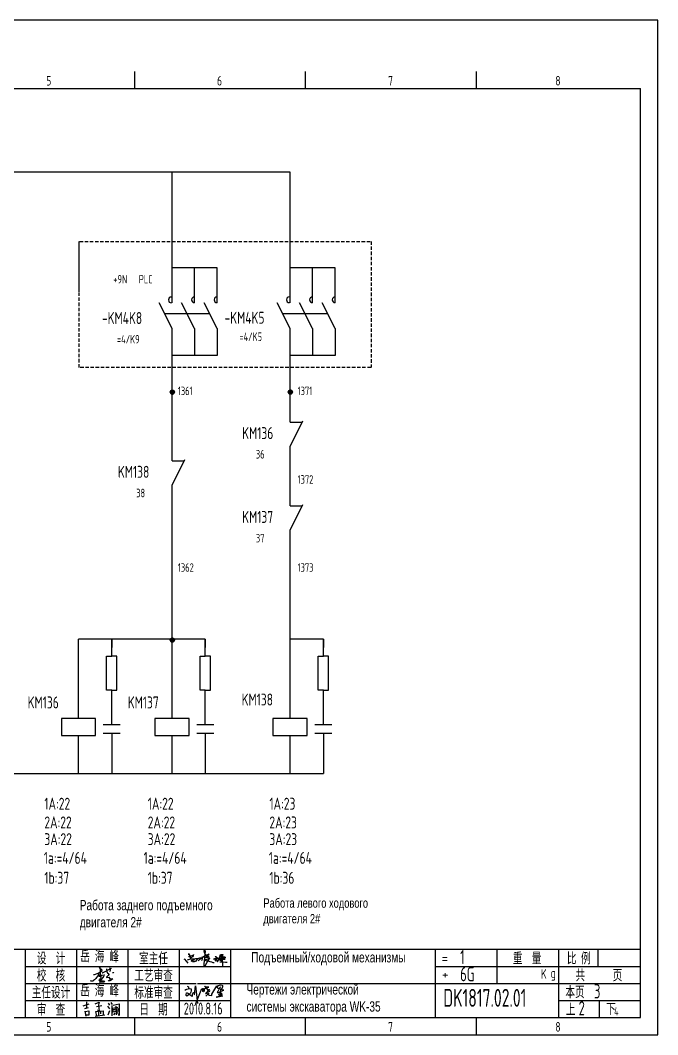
# Model space of a CAD drawing. Extents: x -2695 to 6320, y -2108 to 2608.
# Drawn here: x 1196.5 to 1383, y 125.6 to 422.6 of the extents above; entities that cross this region are included whole.
import ezdxf
from ezdxf.enums import TextEntityAlignment as Align

# ---------------------------------------------------------------- set-up
doc = ezdxf.new("R2010")
doc.units = 0
doc.header["$LTSCALE"] = 2
doc.linetypes.add('DASHED2', pattern=[0.375, 0.25, -0.125])
doc.layers.get('0').update_dxf_attribs({"linetype": 'CONTINUOUS'})
for name, color, linetype in [('01', 7, 'CONTINUOUS'), ('11', 3, 'CONTINUOUS'), ('CONTINUOUS', 7, 'CONTINUOUS'), ('DASHED', 2, 'DASHED2')]:
    doc.layers.add(name, color=color, linetype=linetype)
doc.styles.add('HZLIB', font='TXT', dxfattribs={"bigfont": 'HZLIB.SHX'})
doc.styles.add('ROMAN', font='ROMANC.shx', dxfattribs={"width": 0.7, "height": 0.7})
doc.styles.add('ROMANS', font='romans', dxfattribs={"width": 0.67, "bigfont": 'hzlib'})
doc.styles.get("Standard").update_dxf_attribs({"font": 'isocp.shx', "width": 0.707, "bigfont": 'dfst.shx'})

# ---------------------------------------------------------------- blocks, each defined once
blk = doc.blocks.new('A$C5BE500A0')
for p, q in [((15.3, 41.2), (22.2, 26.1)), ((15.3, 40.1), (15.3, 41.2)), ((15.4, 37.7), (15.3, 40.1)), ((15.4, 32.4), (21, 34.6)), ((15.5, 31.8), (15.4, 32.4)), ((21, 34.6), (24.5, 35.1)), ((24.5, 35.1), (28.2, 35.6)), ((29.4, 34), (26.8, 30.7)), ((28.2, 35.6), (30.2, 36.8)), ((30.2, 38), (29.4, 34)), ((30.2, 36.8), (30.2, 38)), ((59.1, 30.4), (64.7, 33.7)), ((64.4, 48.9), (64.5, 51.6)), ((65.3, 44.3), (64.4, 48.9)), ((64.5, 51.6), (65.9, 52.2)), ((67.1, 48.5), (64.5, 17.9)), ((64.7, 33.7), (72, 37.3)), ((67.5, 39.5), (65.3, 44.3)), ((65.9, 52.2), (66.5, 51.5)), ((66.5, 51.5), (67.1, 48.5)), ((70.3, 36.3), (67.5, 39.5)), ((69.9, 34.1), (69.7, 33.3)), ((69.7, 33.3), (71.9, 33.6)), ((74.6, 36.5), (69.9, 34.1)), ((73.8, 32.8), (70.3, 36.3)), ((71.9, 33.6), (75.3, 34.2)), ((72, 37.3), (77.8, 39)), ((77.7, 30.8), (73.8, 32.8)), ((79.7, 39.2), (74.6, 36.5)), ((76.7, 32.6), (74.8, 31.8)), ((75.3, 34.2), (77, 34.5)), ((77.7, 33.5), (76.7, 32.6)), ((77, 34.5), (78, 34.1)), ((78, 34.1), (77.7, 33.5)), ((77.8, 39), (79.7, 39.2)), ((117.4, 32.7), (112.9, 30.9)), ((113.3, 30.9), (114.4, 35)), ((114.4, 35), (115.4, 38.4)), ((115.4, 38.4), (118.1, 38.8)), ((122.1, 34.8), (117.4, 32.7)), ((118.1, 38.8), (123.3, 38.3)), ((124.7, 36.8), (122.1, 34.8)), ((123.3, 38.3), (124.7, 36.8)), ((0, 24.1), (1.5, 23.9)), ((1.5, 23.9), (12.6, 10.8)), ((11.6, 21), (13.8, 22.8)), ((13.8, 22.8), (17.9, 23.5)), ((19.1, 30.1), (15.5, 31.8)), ((17.9, 23.5), (26, 24.9)), ((22.2, 26.1), (19.1, 30.1)), ((22.6, 18.1), (23.6, 19.3)), ((23.7, 17.3), (22.6, 18.1)), ((23.3, 27.9), (23.1, 27.8)), ((25.3, 29.5), (23.3, 27.9)), ((23.6, 19.3), (25.8, 19.9)), ((26.1, 16.2), (24.9, 15)), ((26.8, 30.7), (25.3, 29.5)), ((25.8, 19.9), (29.2, 20.8)), ((26, 24.9), (36.8, 26.1)), ((28.4, 20), (26.1, 16.2)), ((29.4, 15.2), (28.2, 15.7)), ((29.5, 22.1), (28.4, 20)), ((29.2, 20.8), (33, 21.4)), ((32.4, 15.1), (29.4, 15.2)), ((30.2, 22.7), (29.5, 22.1)), ((31.6, 22.6), (30.2, 22.7)), ((32.8, 22.1), (31.6, 22.6)), ((35, 16.2), (32.4, 15.1)), ((33, 21.4), (32.8, 22.1)), ((37.6, 17.7), (35, 16.2)), ((36.8, 26.1), (40.9, 26)), ((39.7, 20.3), (37.6, 17.7)), ((40.8, 21.6), (39.7, 20.3)), ((40.2, 22.8), (44.3, 25.4)), ((41.7, 24.4), (40.8, 21.6)), ((40.9, 26), (41.7, 24.4)), ((44.3, 25.4), (50.6, 27.7)), ((44.7, 18.7), (49.1, 22.6)), ((49.1, 22.6), (54.4, 27.2)), ((50.6, 27.7), (56.2, 29.3)), ((54.4, 27.2), (59.1, 30.4)), ((56.8, 20.6), (55.9, 19.6)), ((56.2, 29.3), (60.8, 29.6)), ((56.7, 31.7), (57.4, 29.6)), ((57.6, 25), (56.8, 20.6)), ((57.4, 29.6), (57.6, 25)), ((60.8, 29.6), (62.2, 29.2)), ((66.6, 21), (62.5, 20.6)), ((62.5, 20.6), (75.7, 18.4)), ((64.5, 17.9), (63.3, 8.5)), ((63.3, 8.5), (63.5, 0.1)), ((63.5, 0.1), (64.3, 0)), ((64.3, 0), (67.5, 2.5)), ((69.8, 21.4), (66.6, 21)), ((67.5, 2.5), (73.8, 13.7)), ((68.3, 28.6), (72.6, 29.4)), ((69.3, 29), (68.3, 28.6)), ((72, 30.5), (69.3, 29)), ((76.7, 24.1), (69.8, 21.4)), ((74.8, 31.8), (72, 30.5)), ((72.6, 29.4), (78.2, 30.4)), ((73.8, 13.7), (77.7, 20)), ((75.7, 18.4), (81.9, 16.6)), ((79.9, 25.4), (76.7, 24.1)), ((80.1, 30.5), (77.7, 30.8)), ((77.7, 20), (81.2, 25.6)), ((78.2, 30.4), (80.1, 30.5)), ((82.1, 26.9), (79.9, 25.4)), ((81.2, 25.6), (82.1, 26.9)), ((81.9, 16.6), (87.3, 14.8)), ((87.3, 14.8), (91.3, 12.9)), ((91.3, 12.9), (94.8, 12.6)), ((94.5, 25.2), (94.9, 23.9)), ((94.8, 12.6), (95.8, 12.8)), ((94.9, 23.9), (95.3, 23)), ((95.3, 23), (95.8, 22.8)), ((95.8, 22.8), (97, 23.3)), ((97, 23.3), (97.8, 25.3)), ((98.5, 23.8), (97.4, 25.9)), ((97.8, 25.3), (100.8, 27)), ((101.1, 23.3), (98.5, 23.8)), ((99, 31.4), (100.1, 32)), ((100.7, 21.1), (99.2, 17.4)), ((99.2, 17.4), (101.9, 20.9)), ((100.1, 32), (101.1, 31.6)), ((102.1, 27.7), (100.7, 21.1)), ((100.8, 27), (103.5, 26.5)), ((101.1, 31.6), (102.1, 30.6)), ((103.3, 23.7), (101.1, 23.3)), ((101.9, 20.9), (103.1, 21.8)), ((102.1, 30.6), (102.1, 27.7)), ((103.1, 21.8), (103.7, 20.1)), ((104.7, 23.9), (103.3, 23.7)), ((103.5, 26.5), (104.5, 25.2)), ((103.7, 20.1), (103.9, 18.5)), ((103.9, 18.5), (105, 16.1)), ((104.2, 28.7), (108.3, 26.3)), ((104.5, 25.2), (104.7, 23.9)), ((105, 16.1), (106.4, 15.7)), ((106.4, 15.7), (107.7, 17.3)), ((107.7, 17.3), (110.9, 22.6)), ((108.3, 26.3), (115.7, 20.2)), ((110.9, 22.6), (113.3, 30.9)), ((111.7, 21.6), (125.7, 23.5)), ((115.4, 22.1), (111.7, 21.6)), ((112.9, 30.9), (112.3, 30.9)), ((112.9, 26.9), (127.4, 26.5)), ((124.7, 26.6), (112.9, 26.9)), ((113.4, 15.2), (124.8, 14.7)), ((122.5, 23.3), (115.4, 22.1)), ((115.7, 20.2), (118.5, 18.9)), ((116.7, 30.8), (120.9, 31.8)), ((118.5, 18.9), (120.8, 19.6)), ((120.8, 19.6), (121.1, 20.7)), ((120.9, 31.8), (124.1, 32)), ((121.7, 31.5), (122.2, 1.9)), ((123, 28.1), (121.7, 31.5)), ((126.4, 24.6), (122.5, 23.3)), ((128.2, 25.5), (123, 28.1)), ((124.1, 32), (129.1, 31.3)), ((128.1, 26.7), (124.7, 26.6)), ((124.8, 14.7), (132, 14.1)), ((125.7, 23.5), (130.1, 23.8)), ((127.4, 26.5), (126.4, 24.6)), ((130.2, 28.3), (128.1, 26.7)), ((130.5, 24.3), (128.2, 25.5)), ((129.1, 31.3), (130.7, 30.3)), ((130.1, 23.8), (130.5, 24.3)), ((130.7, 30.3), (130.2, 28.3)), ((132, 14.1), (137.3, 13.6))]:
    blk.add_line(p, q)
blk = doc.blocks.new('POINT1')
h = blk.add_hatch()
h.set_pattern_fill('ANGLE', color=256, scale=0.01, style=0)
h.set_pattern_definition([(0, (0, 0), (0, 0.06985), [0.0508, -0.01905]), (90, (0, 0), (-0.06985, 4e-18), [0.0508, -0.01905])])
h.paths.add_polyline_path([(-0.6, 0, 1), (0.6, 0, 1)])
blk.add_circle((0, 0), 0.6)
blk = doc.blocks.new('lf')
for points in [[(409.4, 317.6), (411.9, 317.6), (420.7, 320.5), (429.4, 326.1), (429, 328.4), (426.7, 330.1), (424.2, 331.3), (423.4, 332.6), (424.4, 333.4), (425, 330.7), (425, 327.4), (425, 324.7), (424.8, 321.8), (424.8, 320.3), (424.8, 318.7), (425, 314.7), (425, 313), (424.8, 313)], [(432.1, 320.3), (430.6, 321.6), (450.9, 331.7), (450.9, 332.2)], [(439.5, 330.9), (440, 324.5), (442, 320.7)], [(446.2, 333.8), (448.1, 330.5), (448.1, 326.7), (446.6, 323.8)], [(421.5, 320.1), (421.3, 317.6), (420, 315.1), (418.6, 312.6), (416.7, 310.5), (414.9, 308.5), (411.9, 305.6), (410.1, 304.1), (408, 302.6), (406.1, 302), (403.6, 302.6), (403.6, 303.5), (403.9, 303.5)], [(421.3, 316.2), (424.8, 315.9), (427.1, 316), (429.8, 316), (434.8, 316.8), (436, 316.8)], [(421.9, 314.1), (423.8, 314.1), (425.4, 313.7), (426, 313), (426.9, 312), (427.1, 312), (426.5, 310.5), (426.1, 309.5), (424.2, 306.6), (423.1, 305.4), (422.1, 304.5), (423.2, 303.3), (427.3, 303.1), (429.8, 303.1), (432.3, 302.9), (435.4, 302.7), (433.1, 299.9), (424.6, 299.5), (424, 300.4), (425.6, 303.3), (434.3, 313.5)], [(441.8, 320.7), (443.7, 320.1), (444.9, 317.6), (443.1, 315.5), (439.7, 311.8), (439.8, 310.6), (445.4, 311.2), (447, 310.3), (445.6, 307.4), (453.6, 308), (450.3, 304.7), (447, 303.3), (443.7, 303.1), (442.9, 303.7)], [(453.4, 322.4), (454.9, 322.2), (455.7, 321.8), (456.1, 321.6), (456.3, 321.4)]]:
    blk.add_lwpolyline(points)

msp = doc.modelspace()

# ---------------------------------------------------------------- linework, layer by layer
at = {"color": 1}
msp.add_line((1275.4, 378.18), (1225.89, 378.18), dxfattribs=at)
at = {"ltscale": 2}
for p, q in [((1213.7, 343.1), (1213.7, 357.88)), ((1247.41, 350.13), (1240.92, 350.13)), ((1247.41, 339.91), (1247.41, 350.13)), ((1254.02, 350.13), (1247.41, 350.13)), ((1254.02, 339.91), (1254.02, 350.13)), ((1281.95, 350.13), (1275.46, 350.13)), ((1281.95, 339.91), (1281.95, 350.13)), ((1288.56, 350.13), (1281.95, 350.13)), ((1288.56, 339.91), (1288.56, 350.13)), ((1238.53, 336.81), (1245.07, 336.81)), ((1245.07, 336.81), (1251.68, 336.81)), ((1273.07, 336.81), (1279.61, 336.81)), ((1279.61, 336.81), (1286.23, 336.81)), ((1247.4, 332.41), (1247.4, 324.47)), ((1254.02, 332.41), (1254.02, 324.47)), ((1281.94, 332.41), (1281.94, 324.47)), ((1288.56, 332.41), (1288.56, 324.47)), ((1247.4, 324.47), (1240.86, 324.47)), ((1254.02, 324.47), (1247.4, 324.47)), ((1281.94, 324.47), (1275.4, 324.47)), ((1288.56, 324.47), (1281.94, 324.47))]:
    msp.add_line(p, q, dxfattribs=at)
at = {"color": 1, "linetype": 'DASHED2', "ltscale": 2}
for p, q in [((1213.83, 357.88), (1299.27, 357.88)), ((1299.14, 357.88), (1299.14, 320.97)), ((1213.7, 320.97), (1213.7, 343.1)), ((1299.01, 320.97), (1213.57, 320.97))]:
    msp.add_line(p, q, dxfattribs=at)
for p, q in [((1257.96, 140.62), (1317.96, 140.62)), ((1214.84, 134.06), (1216.66, 134.71)), ((1215.85, 135.24), (1215.85, 133.43)), ((1218.4, 134.66), (1219.57, 135.18)), ((1218.4, 134.66), (1218.4, 134.66)), ((1218.79, 133.89), (1220.34, 134.15)), ((1219.57, 135.18), (1219.31, 134.41)), ((1219.31, 134.41), (1219.31, 134.15)), ((1219.31, 134.15), (1219.57, 132.59)), ((1221.98, 133.95), (1222.53, 133.22)), ((1222.16, 134.89), (1222.53, 134.25)), ((1222.98, 135.1), (1223.35, 134.47)), ((1223.23, 134.16), (1223.23, 131.16)), ((1223.59, 133.38), (1225.02, 133.68)), ((1223.68, 134.32), (1225.38, 134.68)), ((1224.38, 134.01), (1224.47, 131.41)), ((1225.38, 134.68), (1225.41, 134.68)), ((1225.41, 134.68), (1225.41, 131.22)), ((1215.36, 133.29), (1216.4, 133.55)), ((1215.36, 132.51), (1215.62, 131.09)), ((1215.49, 132.38), (1216.53, 132.64)), ((1216.53, 131.35), (1215.49, 131.35)), ((1215.62, 133.55), (1215.62, 133.55)), ((1216.53, 132.64), (1216.53, 131.35)), ((1218.41, 131.04), (1221.17, 131.4)), ((1218.47, 132.38), (1218.73, 131.09)), ((1218.6, 132.38), (1220.67, 132.64)), ((1219.57, 132.59), (1219.05, 132.85)), ((1219.38, 132.38), (1219.38, 131.35)), ((1219.9, 132.51), (1219.9, 131.73)), ((1220.67, 132.64), (1220.67, 131.22)), ((1222.16, 131.41), (1222.68, 132.74)), ((1223.53, 133.01), (1223.56, 132.31)), ((1225.23, 133.22), (1223.56, 132.89)), ((1223.56, 132.31), (1225.35, 132.62)), ((1224.12, 131.97), (1223.78, 131.46)), ((1223.99, 132.71), (1224.17, 132.56)), ((1224.8, 132.89), (1224.62, 132.56)), ((1224.8, 132.14), (1225.14, 131.8)), ((1225.41, 131.22), (1225.14, 131.53)), ((1225.35, 132.62), (1225.23, 133.22))]:
    msp.add_line(p, q)
at = {"color": 6, "ltscale": 2}
for centre in [(1240.66, 340.74), (1247.41, 340.8), (1254.02, 340.8), (1275.19, 340.8), (1281.95, 340.8), (1288.56, 340.8)]:
    msp.add_arc(centre, 0.846, 90, 270, dxfattribs=at)
at = {"layer": '01', "color": 1, "ltscale": 10}
for p, q in [((1250.6, 241.45), (1213.5, 241.45)), ((1285.14, 241.45), (1275.4, 241.45)), ((1285.14, 241.45), (1275.4, 241.45)), ((1223.23, 226.45), (1221.73, 226.45)), ((1223.23, 226.45), (1224.73, 226.45)), ((1250.6, 226.45), (1249.1, 226.45)), ((1250.6, 226.45), (1252.1, 226.45)), ((1285.14, 226.45), (1283.64, 226.45)), ((1285.14, 226.45), (1286.64, 226.45))]:
    msp.add_line(p, q, dxfattribs=at)
at = {"layer": '01', "color": 1, "linetype": 'Continuous'}
msp.add_line((1192.18, 202.07), (1285.14, 202.07), dxfattribs=at)
at = {"layer": 'CONTINUOUS', "color": 3}
for p, q in [((1382.96, 422.62), (962.96, 422.62)), ((1382.96, 125.62), (1382.96, 422.62)), ((962.96, 125.62), (1382.96, 125.62))]:
    msp.add_line(p, q, dxfattribs=at)
at = {"layer": 'CONTINUOUS', "linetype": 'Continuous'}
for p, q in [((1229.96, 402.62), (1229.96, 407.62)), ((1279.96, 402.62), (1279.96, 407.62)), ((1329.96, 402.62), (1329.96, 407.62)), ((982.96, 150.62), (1377.96, 150.62)), ((1197.96, 130.62), (1197.96, 150.62)), ((1212.96, 150.62), (1212.96, 130.62)), ((1227.96, 150.62), (1227.96, 130.62)), ((1242.96, 150.62), (1242.96, 130.62)), ((1257.96, 150.62), (1257.96, 130.62)), ((1317.96, 130.62), (1317.96, 150.62)), ((1335.85, 150.62), (1335.85, 140.62)), ((1353.96, 150.62), (1353.96, 130.62)), ((1197.96, 145.62), (1247.96, 145.62)), ((1247.96, 145.62), (1257.96, 145.62)), ((1247.96, 145.62), (1257.96, 145.62)), ((1317.96, 145.62), (1377.96, 145.62)), ((1197.96, 140.62), (1247.96, 140.62)), ((1248.28, 140.62), (1257.96, 140.62)), ((1317.96, 140.62), (1377.96, 140.62)), ((1197.96, 135.62), (1247.96, 135.62)), ((1247.96, 135.62), (1257.96, 135.62)), ((1353.96, 135.62), (1377.96, 135.62)), ((1229.96, 125.62), (1229.96, 130.62)), ((1279.96, 125.62), (1279.96, 130.62)), ((1329.96, 125.62), (1329.96, 130.62))]:
    msp.add_line(p, q, dxfattribs=at)
at = {"layer": 'CONTINUOUS'}
for p, q in [((982.96, 402.62), (1377.96, 402.62)), ((1377.96, 130.62), (1377.96, 402.62)), ((1365.46, 150.62), (1365.46, 145.62)), ((1245.28, 139.82), (1245.64, 139.61)), ((1245.28, 139.82), (1245.64, 139.61)), ((1245.28, 139.82), (1245.64, 139.61)), ((1245.28, 139.82), (1245.64, 139.61)), ((1245.64, 139.61), (1245.69, 139.46)), ((1245.64, 139.61), (1245.69, 139.46)), ((1245.64, 139.61), (1245.69, 139.46)), ((1245.64, 139.61), (1245.69, 139.46)), ((1247.42, 137.32), (1247.68, 139.97)), ((1247.42, 137.32), (1247.68, 139.97)), ((1247.42, 137.32), (1247.68, 139.97)), ((1247.42, 137.32), (1247.68, 139.97)), ((1247.68, 139.97), (1248.29, 134.77)), ((1247.68, 139.97), (1248.29, 134.77)), ((1247.68, 139.97), (1248.29, 134.77)), ((1247.68, 139.97), (1248.29, 134.77)), ((1250.33, 139.83), (1251.46, 138.54)), ((1250.51, 139.61), (1250.33, 139.83)), ((1250.33, 139.83), (1251.46, 138.54)), ((1250.51, 139.61), (1250.33, 139.83)), ((1250.33, 139.83), (1251.46, 138.54)), ((1250.51, 139.61), (1250.33, 139.83)), ((1250.33, 139.83), (1251.46, 138.54)), ((1250.51, 139.61), (1250.33, 139.83)), ((1251.61, 139.53), (1250.51, 139.61)), ((1251.61, 139.53), (1250.51, 139.61)), ((1251.61, 139.53), (1250.51, 139.61)), ((1251.61, 139.53), (1250.51, 139.61)), ((1252.49, 137.53), (1253.99, 139.91)), ((1252.49, 137.53), (1253.99, 139.91)), ((1252.49, 137.53), (1253.99, 139.91)), ((1252.49, 137.53), (1253.99, 139.91)), ((1253.98, 139.84), (1254.11, 139.41)), ((1253.98, 139.84), (1254.11, 139.41)), ((1253.98, 139.84), (1254.11, 139.41)), ((1253.98, 139.84), (1254.11, 139.41)), ((1254.08, 139.58), (1254.44, 140)), ((1254.08, 139.58), (1254.44, 140)), ((1254.08, 139.58), (1254.44, 140)), ((1254.08, 139.58), (1254.44, 140)), ((1254.44, 140), (1254.73, 140.1)), ((1254.44, 140), (1254.73, 140.1)), ((1254.44, 140), (1254.73, 140.1)), ((1254.44, 140), (1254.73, 140.1)), ((1254.73, 140.1), (1255.12, 140.2)), ((1254.73, 140.1), (1255.12, 140.2)), ((1254.73, 140.1), (1255.12, 140.2)), ((1254.73, 140.1), (1255.12, 140.2)), ((1254.93, 139.54), (1255.19, 139.61)), ((1254.93, 139.54), (1255.19, 139.61)), ((1254.93, 139.54), (1255.19, 139.61)), ((1254.93, 139.54), (1255.19, 139.61)), ((1255.19, 139.61), (1255.28, 139.64)), ((1255.19, 139.61), (1255.28, 139.64)), ((1255.19, 139.61), (1255.28, 139.64)), ((1255.19, 139.61), (1255.28, 139.64)), ((1255.38, 140.2), (1255.61, 140.07)), ((1255.38, 140.2), (1255.61, 140.07)), ((1255.38, 140.2), (1255.61, 140.07)), ((1255.38, 140.2), (1255.61, 140.07)), ((1255.64, 139.68), (1255.55, 139.22)), ((1255.64, 139.68), (1255.55, 139.22)), ((1255.64, 139.68), (1255.55, 139.22)), ((1255.64, 139.68), (1255.55, 139.22)), ((1255.61, 140.07), (1255.64, 139.68)), ((1255.61, 140.07), (1255.64, 139.68)), ((1255.61, 140.07), (1255.64, 139.68)), ((1255.61, 140.07), (1255.64, 139.68)), ((1244.62, 138.64), (1244.87, 138.85)), ((1244.62, 138.64), (1244.87, 138.85)), ((1244.62, 138.64), (1244.87, 138.85)), ((1244.62, 138.64), (1244.87, 138.85)), ((1244.87, 138.85), (1245.23, 139)), ((1244.87, 138.85), (1245.23, 139)), ((1244.87, 138.85), (1245.23, 139)), ((1244.87, 138.85), (1245.23, 139)), ((1244.97, 137.42), (1245.08, 137.78)), ((1244.97, 137.42), (1245.08, 137.78)), ((1244.97, 137.42), (1245.08, 137.78)), ((1244.97, 137.42), (1245.08, 137.78)), ((1244.97, 137.12), (1244.97, 137.42)), ((1244.97, 137.12), (1244.97, 137.42)), ((1244.97, 137.12), (1244.97, 137.42)), ((1244.97, 137.12), (1244.97, 137.42)), ((1245.23, 136.86), (1244.97, 137.12)), ((1245.23, 136.86), (1244.97, 137.12)), ((1245.23, 136.86), (1244.97, 137.12)), ((1245.23, 136.86), (1244.97, 137.12)), ((1245.08, 137.78), (1245.13, 137.93)), ((1245.08, 137.78), (1245.13, 137.93)), ((1245.08, 137.78), (1245.13, 137.93)), ((1245.08, 137.78), (1245.13, 137.93)), ((1245.13, 137.93), (1245.33, 137.88)), ((1245.13, 137.93), (1245.33, 137.88)), ((1245.13, 137.93), (1245.33, 137.88)), ((1245.13, 137.93), (1245.33, 137.88)), ((1245.23, 139), (1245.59, 139.1)), ((1245.23, 139), (1245.59, 139.1)), ((1245.23, 139), (1245.59, 139.1)), ((1245.23, 139), (1245.59, 139.1)), ((1245.89, 137.42), (1245.23, 136.86)), ((1245.89, 137.42), (1245.23, 136.86)), ((1245.89, 137.42), (1245.23, 136.86)), ((1245.89, 137.42), (1245.23, 136.86)), ((1245.33, 137.88), (1245.69, 137.73)), ((1245.33, 137.88), (1245.69, 137.73)), ((1245.33, 137.88), (1245.69, 137.73)), ((1245.33, 137.88), (1245.69, 137.73)), ((1245.59, 139.1), (1246.1, 139.15)), ((1245.59, 139.1), (1246.1, 139.15)), ((1245.59, 139.1), (1246.1, 139.15)), ((1245.59, 139.1), (1246.1, 139.15)), ((1245.69, 139.46), (1245.69, 139.15)), ((1245.69, 139.46), (1245.69, 139.15)), ((1245.69, 139.46), (1245.69, 139.15)), ((1245.69, 139.46), (1245.69, 139.15)), ((1245.69, 137.73), (1246.04, 137.37)), ((1245.69, 137.73), (1246.04, 137.37)), ((1245.69, 137.73), (1246.04, 137.37)), ((1245.69, 137.73), (1246.04, 137.37)), ((1246.2, 137.68), (1245.89, 137.42)), ((1246.2, 137.68), (1245.89, 137.42)), ((1246.2, 137.68), (1245.89, 137.42)), ((1246.2, 137.68), (1245.89, 137.42)), ((1246.04, 137.37), (1246.35, 137.12)), ((1246.04, 137.37), (1246.35, 137.12)), ((1246.04, 137.37), (1246.35, 137.12)), ((1246.04, 137.37), (1246.35, 137.12)), ((1246.1, 139.15), (1246.5, 139.05)), ((1246.1, 139.15), (1246.5, 139.05)), ((1246.1, 139.15), (1246.5, 139.05)), ((1246.1, 139.15), (1246.5, 139.05)), ((1246.4, 138.08), (1246.2, 137.68)), ((1246.4, 138.08), (1246.2, 137.68)), ((1246.4, 138.08), (1246.2, 137.68)), ((1246.4, 138.08), (1246.2, 137.68)), ((1246.35, 137.12), (1246.5, 137.01)), ((1246.35, 137.12), (1246.5, 137.01)), ((1246.35, 137.12), (1246.5, 137.01)), ((1246.35, 137.12), (1246.5, 137.01)), ((1246.5, 138.44), (1246.4, 138.08)), ((1246.5, 138.44), (1246.4, 138.08)), ((1246.5, 138.44), (1246.4, 138.08)), ((1246.5, 138.44), (1246.4, 138.08)), ((1246.5, 139.05), (1246.5, 138.85)), ((1246.5, 139.05), (1246.5, 138.85)), ((1246.5, 139.05), (1246.5, 138.85)), ((1246.5, 139.05), (1246.5, 138.85)), ((1246.5, 138.85), (1246.5, 138.44)), ((1246.5, 138.85), (1246.5, 138.44)), ((1246.5, 138.85), (1246.5, 138.44)), ((1246.5, 138.85), (1246.5, 138.44)), ((1246.5, 137.01), (1246.81, 136.91)), ((1246.5, 137.01), (1246.81, 136.91)), ((1246.5, 137.01), (1246.81, 136.91)), ((1246.5, 137.01), (1246.81, 136.91)), ((1246.81, 137.52), (1246.96, 137.78)), ((1246.81, 137.52), (1246.96, 137.78)), ((1246.81, 137.52), (1246.96, 137.78)), ((1246.81, 137.52), (1246.96, 137.78)), ((1246.81, 136.91), (1246.81, 137.52)), ((1246.81, 136.91), (1246.81, 137.52)), ((1246.81, 136.91), (1246.81, 137.52)), ((1246.81, 136.91), (1246.81, 137.52)), ((1246.96, 137.78), (1247.17, 137.98)), ((1246.96, 137.78), (1247.17, 137.98)), ((1246.96, 137.78), (1247.17, 137.98)), ((1246.96, 137.78), (1247.17, 137.98)), ((1247.17, 137.98), (1247.22, 137.88)), ((1247.17, 137.98), (1247.22, 137.88)), ((1247.17, 137.98), (1247.22, 137.88)), ((1247.17, 137.98), (1247.22, 137.88)), ((1247.22, 137.88), (1247.37, 137.52)), ((1247.22, 137.88), (1247.37, 137.52)), ((1247.22, 137.88), (1247.37, 137.52)), ((1247.22, 137.88), (1247.37, 137.52)), ((1247.37, 137.52), (1247.37, 137.42)), ((1247.37, 137.52), (1247.37, 137.42)), ((1247.37, 137.52), (1247.37, 137.42)), ((1247.37, 137.52), (1247.37, 137.42)), ((1247.37, 137.42), (1247.42, 137.32)), ((1247.37, 137.42), (1247.42, 137.32)), ((1247.37, 137.42), (1247.42, 137.32)), ((1247.37, 137.42), (1247.42, 137.32)), ((1247.83, 134.72), (1249.62, 139.13)), ((1247.83, 134.72), (1249.62, 139.13)), ((1247.83, 134.72), (1249.62, 139.13)), ((1247.83, 134.72), (1249.62, 139.13)), ((1249.66, 139.06), (1249.77, 138.58)), ((1249.66, 139.06), (1249.77, 138.58)), ((1249.66, 139.06), (1249.77, 138.58)), ((1249.66, 139.06), (1249.77, 138.58)), ((1249.77, 139.06), (1249.92, 139.17)), ((1249.77, 139.06), (1249.92, 139.17)), ((1249.77, 139.06), (1249.92, 139.17)), ((1249.77, 139.06), (1249.92, 139.17)), ((1249.88, 138.25), (1249.77, 139.06)), ((1249.88, 138.25), (1249.77, 139.06)), ((1249.88, 138.25), (1249.77, 139.06)), ((1249.88, 138.25), (1249.77, 139.06)), ((1249.77, 138.58), (1249.88, 138.25)), ((1249.77, 138.58), (1249.88, 138.25)), ((1249.77, 138.58), (1249.88, 138.25)), ((1249.77, 138.58), (1249.88, 138.25)), ((1249.92, 139.17), (1250.07, 139.17)), ((1249.92, 139.17), (1250.07, 139.17)), ((1249.92, 139.17), (1250.07, 139.17)), ((1249.92, 139.17), (1250.07, 139.17)), ((1250, 138.47), (1250.03, 138.73)), ((1250, 138.47), (1250.03, 138.73)), ((1250, 138.47), (1250.03, 138.73)), ((1250, 138.47), (1250.03, 138.73)), ((1250.03, 138.21), (1250, 138.47)), ((1250.03, 138.21), (1250, 138.47)), ((1250.03, 138.21), (1250, 138.47)), ((1250.03, 138.21), (1250, 138.47)), ((1250.03, 138.73), (1250.11, 138.91)), ((1250.03, 138.73), (1250.11, 138.91)), ((1250.03, 138.73), (1250.11, 138.91)), ((1250.03, 138.73), (1250.11, 138.91)), ((1250.14, 138.14), (1250.03, 138.21)), ((1250.14, 138.14), (1250.03, 138.21)), ((1250.14, 138.14), (1250.03, 138.21)), ((1250.14, 138.14), (1250.03, 138.21)), ((1250.07, 139.17), (1250.22, 138.84)), ((1250.07, 139.17), (1250.22, 138.84)), ((1250.07, 139.17), (1250.22, 138.84)), ((1250.07, 139.17), (1250.22, 138.84)), ((1250.11, 138.91), (1250.36, 139.09)), ((1250.11, 138.91), (1250.36, 139.09)), ((1250.11, 138.91), (1250.36, 139.09)), ((1250.11, 138.91), (1250.36, 139.09)), ((1250.22, 138.47), (1250.14, 138.14)), ((1250.22, 138.47), (1250.14, 138.14)), ((1250.22, 138.47), (1250.14, 138.14)), ((1250.22, 138.47), (1250.14, 138.14)), ((1250.22, 138.84), (1250.22, 138.47)), ((1250.22, 138.84), (1250.22, 138.47)), ((1250.22, 138.84), (1250.22, 138.47)), ((1250.22, 138.84), (1250.22, 138.47)), ((1250.36, 139.09), (1250.77, 139.28)), ((1250.36, 139.09), (1250.77, 139.28)), ((1250.36, 139.09), (1250.77, 139.28)), ((1250.36, 139.09), (1250.77, 139.28)), ((1250.84, 137.88), (1250.62, 137.66)), ((1250.84, 137.88), (1250.62, 137.66)), ((1250.84, 137.88), (1250.62, 137.66)), ((1250.84, 137.88), (1250.62, 137.66)), ((1250.62, 137.66), (1250.73, 137.7)), ((1250.62, 137.66), (1250.73, 137.7)), ((1250.62, 137.66), (1250.73, 137.7)), ((1250.62, 137.66), (1250.73, 137.7)), ((1250.73, 137.7), (1251.43, 137.92)), ((1250.73, 137.7), (1251.43, 137.92)), ((1250.73, 137.7), (1251.43, 137.92)), ((1250.73, 137.7), (1251.43, 137.92)), ((1250.77, 139.28), (1251.28, 139.42)), ((1250.77, 139.28), (1251.28, 139.42)), ((1250.77, 139.28), (1251.28, 139.42)), ((1250.77, 139.28), (1251.28, 139.42)), ((1250.8, 136.89), (1251.39, 137.59)), ((1250.8, 136.89), (1251.39, 137.59)), ((1250.8, 136.89), (1251.39, 137.59)), ((1250.8, 136.89), (1251.39, 137.59)), ((1251.24, 137.44), (1250.8, 136.89)), ((1251.24, 137.44), (1250.8, 136.89)), ((1251.24, 137.44), (1250.8, 136.89)), ((1251.24, 137.44), (1250.8, 136.89)), ((1251.13, 138.18), (1250.84, 137.88)), ((1251.13, 138.18), (1250.84, 137.88)), ((1251.13, 138.18), (1250.84, 137.88)), ((1251.13, 138.18), (1250.84, 137.88)), ((1251.58, 138.73), (1251.13, 138.18)), ((1251.58, 138.73), (1251.13, 138.18)), ((1251.58, 138.73), (1251.13, 138.18)), ((1251.58, 138.73), (1251.13, 138.18)), ((1251.61, 137.88), (1251.24, 137.44)), ((1251.61, 137.88), (1251.24, 137.44)), ((1251.61, 137.88), (1251.24, 137.44)), ((1251.61, 137.88), (1251.24, 137.44)), ((1251.28, 139.42), (1251.61, 139.53)), ((1251.28, 139.42), (1251.61, 139.53)), ((1251.28, 139.42), (1251.61, 139.53)), ((1251.28, 139.42), (1251.61, 139.53)), ((1251.39, 137.59), (1251.46, 137.59)), ((1251.39, 137.59), (1251.46, 137.59)), ((1251.39, 137.59), (1251.46, 137.59)), ((1251.39, 137.59), (1251.46, 137.59)), ((1251.43, 137.92), (1251.58, 137.88)), ((1251.43, 137.92), (1251.58, 137.88)), ((1251.43, 137.92), (1251.58, 137.88)), ((1251.43, 137.92), (1251.58, 137.88)), ((1251.46, 138.54), (1251.8, 138.29)), ((1251.46, 138.54), (1251.8, 138.29)), ((1251.46, 138.54), (1251.8, 138.29)), ((1251.46, 138.54), (1251.8, 138.29)), ((1251.46, 137.59), (1251.58, 137.33)), ((1251.46, 137.59), (1251.58, 137.33)), ((1251.46, 137.59), (1251.58, 137.33)), ((1251.46, 137.59), (1251.58, 137.33)), ((1251.83, 138.8), (1251.58, 138.73)), ((1251.83, 138.8), (1251.58, 138.73)), ((1251.83, 138.8), (1251.58, 138.73)), ((1251.83, 138.8), (1251.58, 138.73)), ((1251.58, 137.88), (1251.61, 137.88)), ((1251.58, 137.88), (1251.61, 137.88)), ((1251.58, 137.88), (1251.61, 137.88)), ((1251.58, 137.88), (1251.61, 137.88)), ((1251.58, 137.33), (1251.76, 137.18)), ((1251.58, 137.33), (1251.76, 137.18)), ((1251.58, 137.33), (1251.76, 137.18)), ((1251.58, 137.33), (1251.76, 137.18)), ((1251.76, 137.18), (1252.53, 137.11)), ((1251.76, 137.18), (1252.53, 137.11)), ((1251.76, 137.18), (1252.53, 137.11)), ((1251.76, 137.18), (1252.53, 137.11)), ((1251.8, 138.29), (1251.94, 138.54)), ((1251.8, 138.29), (1251.94, 138.54)), ((1251.8, 138.29), (1251.94, 138.54)), ((1251.8, 138.29), (1251.94, 138.54)), ((1251.94, 138.54), (1251.83, 138.8)), ((1251.94, 138.54), (1251.83, 138.8)), ((1251.94, 138.54), (1251.83, 138.8)), ((1251.94, 138.54), (1251.83, 138.8)), ((1252.55, 137.12), (1252.49, 137.53)), ((1252.55, 137.12), (1252.49, 137.53)), ((1252.55, 137.12), (1252.49, 137.53)), ((1252.55, 137.12), (1252.49, 137.53)), ((1253.81, 136.61), (1255.68, 137)), ((1253.81, 136.61), (1255.68, 137)), ((1253.81, 136.61), (1255.68, 137)), ((1253.81, 136.61), (1255.68, 137)), ((1255.15, 136.9), (1253.81, 136.61)), ((1255.15, 136.9), (1253.81, 136.61)), ((1255.15, 136.9), (1253.81, 136.61)), ((1255.15, 136.9), (1253.81, 136.61)), ((1254.27, 138.3), (1254.08, 138.01)), ((1254.27, 138.3), (1254.08, 138.01)), ((1254.27, 138.3), (1254.08, 138.01)), ((1254.27, 138.3), (1254.08, 138.01)), ((1254.08, 138.01), (1254.17, 137.95)), ((1254.08, 138.01), (1254.17, 137.95)), ((1254.08, 138.01), (1254.17, 137.95)), ((1254.08, 138.01), (1254.17, 137.95)), ((1254.11, 139.41), (1254.34, 139.15)), ((1254.11, 139.41), (1254.34, 139.15)), ((1254.11, 139.41), (1254.34, 139.15)), ((1254.11, 139.41), (1254.34, 139.15)), ((1254.17, 137.95), (1254.53, 138.01)), ((1254.17, 137.95), (1254.53, 138.01)), ((1254.17, 137.95), (1254.53, 138.01)), ((1254.17, 137.95), (1254.53, 138.01)), ((1254.44, 138.63), (1254.27, 138.3)), ((1254.44, 138.63), (1254.27, 138.3)), ((1254.44, 138.63), (1254.27, 138.3)), ((1254.44, 138.63), (1254.27, 138.3)), ((1254.34, 139.15), (1254.47, 139.12)), ((1254.34, 139.15), (1254.47, 139.12)), ((1254.34, 139.15), (1254.47, 139.12)), ((1254.34, 139.15), (1254.47, 139.12)), ((1254.53, 138.76), (1254.44, 138.63)), ((1254.53, 138.76), (1254.44, 138.63)), ((1254.53, 138.76), (1254.44, 138.63)), ((1254.53, 138.76), (1254.44, 138.63)), ((1254.5, 137.26), (1254.73, 137.55)), ((1254.5, 137.26), (1254.73, 137.55)), ((1254.5, 137.26), (1254.73, 137.55)), ((1254.5, 137.26), (1254.73, 137.55)), ((1255.02, 137.03), (1254.5, 137.26)), ((1255.02, 137.03), (1254.5, 137.26)), ((1255.02, 137.03), (1254.5, 137.26)), ((1255.02, 137.03), (1254.5, 137.26)), ((1254.53, 138.01), (1255.06, 138.27)), ((1254.53, 138.01), (1255.06, 138.27)), ((1254.53, 138.01), (1255.06, 138.27)), ((1254.53, 138.01), (1255.06, 138.27)), ((1254.66, 139.15), (1254.73, 139.38)), ((1254.66, 139.15), (1254.73, 139.38)), ((1254.66, 139.15), (1254.73, 139.38)), ((1254.66, 139.15), (1254.73, 139.38)), ((1254.86, 138.92), (1254.66, 139.15)), ((1254.86, 138.92), (1254.66, 139.15)), ((1254.86, 138.92), (1254.66, 139.15)), ((1254.86, 138.92), (1254.66, 139.15)), ((1254.73, 139.38), (1254.93, 139.54)), ((1254.73, 139.38), (1254.93, 139.54)), ((1254.73, 139.38), (1254.93, 139.54)), ((1254.73, 139.38), (1254.93, 139.54)), ((1254.73, 137.55), (1255.22, 137.75)), ((1254.73, 137.55), (1255.22, 137.75)), ((1254.73, 137.55), (1255.22, 137.75)), ((1254.73, 137.55), (1255.22, 137.75)), ((1255.28, 138.96), (1254.86, 138.92)), ((1255.28, 138.96), (1254.86, 138.92)), ((1255.28, 138.96), (1254.86, 138.92)), ((1255.28, 138.96), (1254.86, 138.92)), ((1255.06, 137.49), (1255.02, 137.03)), ((1255.06, 137.49), (1255.02, 137.03)), ((1255.06, 137.49), (1255.02, 137.03)), ((1255.06, 137.49), (1255.02, 137.03)), ((1255.06, 138.83), (1255.09, 138.47)), ((1256.04, 138.63), (1255.06, 138.83)), ((1255.06, 138.83), (1255.09, 138.47)), ((1256.04, 138.63), (1255.06, 138.83)), ((1255.06, 138.83), (1255.09, 138.47)), ((1256.04, 138.63), (1255.06, 138.83)), ((1255.06, 138.83), (1255.09, 138.47)), ((1256.04, 138.63), (1255.06, 138.83)), ((1255.06, 138.27), (1255.51, 138.47)), ((1255.09, 138.47), (1255.06, 137.98)), ((1255.06, 138.27), (1255.51, 138.47)), ((1255.09, 138.47), (1255.06, 137.98)), ((1255.06, 138.27), (1255.51, 138.47)), ((1255.09, 138.47), (1255.06, 137.98)), ((1255.06, 138.27), (1255.51, 138.47)), ((1255.09, 138.47), (1255.06, 137.98)), ((1255.06, 137.98), (1255.06, 137.49)), ((1255.06, 137.98), (1255.06, 137.49)), ((1255.06, 137.98), (1255.06, 137.49)), ((1255.06, 137.98), (1255.06, 137.49)), ((1255.38, 137.13), (1255.15, 136.9)), ((1255.38, 137.13), (1255.15, 136.9)), ((1255.38, 137.13), (1255.15, 136.9)), ((1255.38, 137.13), (1255.15, 136.9)), ((1255.22, 137.75), (1255.42, 137.62)), ((1255.22, 137.75), (1255.42, 137.62)), ((1255.22, 137.75), (1255.42, 137.62)), ((1255.22, 137.75), (1255.42, 137.62)), ((1255.55, 139.22), (1255.28, 138.96)), ((1255.55, 139.22), (1255.28, 138.96)), ((1255.55, 139.22), (1255.28, 138.96)), ((1255.55, 139.22), (1255.28, 138.96)), ((1255.42, 137.62), (1255.38, 137.13)), ((1255.42, 137.62), (1255.38, 137.13)), ((1255.42, 137.62), (1255.38, 137.13)), ((1255.42, 137.62), (1255.38, 137.13)), ((1255.51, 138.47), (1256.04, 138.63)), ((1255.51, 138.47), (1256.04, 138.63)), ((1255.51, 138.47), (1256.04, 138.63)), ((1255.51, 138.47), (1256.04, 138.63)), ((1365.96, 130.62), (1365.96, 135.62)), ((982.96, 130.62), (1377.96, 130.62)), ((1197.96, 130.62), (1257.96, 130.62))]:
    msp.add_line(p, q, dxfattribs=at)
at = {"layer": 'CONTINUOUS', "color": 1}
for p, q in [((1225.89, 378.18), (1114.8, 378.18)), ((1240.86, 339.91), (1240.86, 378.18)), ((1275.4, 339.91), (1275.4, 378.18)), ((1240.86, 332.41), (1237.11, 339.91)), ((1247.4, 332.41), (1243.65, 339.91)), ((1254.02, 332.41), (1250.27, 339.91)), ((1275.4, 332.41), (1271.65, 339.91)), ((1281.94, 332.41), (1278.19, 339.91)), ((1288.56, 332.41), (1284.81, 339.91)), ((1240.86, 293.64), (1240.86, 332.41)), ((1275.4, 304.98), (1275.4, 332.41)), ((1275.4, 297.88), (1279.15, 305.38)), ((1275.4, 304.98), (1278.95, 304.98)), ((1275.4, 280.42), (1275.4, 297.88)), ((1240.86, 286.54), (1244.61, 294.04)), ((1240.86, 293.64), (1244.41, 293.64)), ((1240.86, 218.18), (1240.86, 286.54)), ((1275.4, 273.32), (1279.15, 280.82)), ((1275.4, 280.42), (1278.95, 280.42)), ((1275.4, 218.18), (1275.4, 273.32)), ((1213.5, 218.18), (1213.5, 241.45)), ((1223.23, 241.45), (1223.23, 238.95)), ((1223.23, 236.45), (1223.23, 241.45)), ((1250.6, 241.45), (1250.6, 238.95)), ((1250.6, 236.45), (1250.6, 241.45)), ((1285.14, 236.45), (1285.14, 241.45)), ((1285.14, 241.45), (1285.14, 238.95)), ((1221.73, 226.45), (1221.73, 236.45)), ((1221.73, 236.45), (1223.23, 236.45)), ((1224.73, 236.45), (1223.23, 236.45)), ((1224.73, 226.45), (1224.73, 236.45)), ((1249.1, 226.45), (1249.1, 236.45)), ((1249.1, 236.45), (1250.6, 236.45)), ((1252.1, 236.45), (1250.6, 236.45)), ((1252.1, 226.45), (1252.1, 236.45)), ((1283.64, 226.45), (1283.64, 236.45)), ((1283.64, 236.45), (1285.14, 236.45)), ((1286.64, 236.45), (1285.14, 236.45)), ((1286.64, 226.45), (1286.64, 236.45)), ((1223.23, 216.45), (1223.23, 226.45)), ((1250.6, 216.45), (1250.6, 226.45)), ((1285.14, 216.45), (1285.14, 226.45)), ((1218.5, 218.18), (1208.5, 218.18)), ((1208.5, 218.18), (1208.5, 213.18)), ((1218.5, 213.18), (1218.5, 218.18)), ((1245.86, 218.18), (1235.86, 218.18)), ((1235.86, 218.18), (1235.86, 213.18)), ((1245.86, 213.18), (1245.86, 218.18)), ((1280.4, 218.18), (1270.4, 218.18)), ((1270.4, 218.18), (1270.4, 213.18)), ((1280.4, 213.18), (1280.4, 218.18)), ((1220.73, 216.45), (1225.73, 216.45)), ((1220.73, 213.95), (1225.73, 213.95)), ((1223.23, 213.95), (1223.23, 202.07)), ((1248.1, 216.45), (1253.1, 216.45)), ((1248.1, 213.95), (1253.1, 213.95)), ((1250.6, 213.95), (1250.6, 202.07)), ((1282.64, 216.45), (1287.64, 216.45)), ((1282.64, 213.95), (1287.64, 213.95)), ((1285.14, 213.95), (1285.14, 202.07)), ((1208.5, 213.18), (1213.5, 213.18)), ((1213.5, 202.07), (1213.5, 213.18)), ((1213.5, 213.18), (1218.5, 213.18)), ((1235.86, 213.18), (1240.86, 213.18)), ((1240.86, 202.07), (1240.86, 213.18)), ((1240.86, 213.18), (1245.86, 213.18)), ((1270.4, 213.18), (1275.4, 213.18)), ((1275.4, 202.07), (1275.4, 213.18)), ((1275.4, 213.18), (1280.4, 213.18))]:
    msp.add_line(p, q, dxfattribs=at)

# ---------------------------------------------------------------- block references
for name, p, xscale, yscale, zscale in [('A$C5BE500A0', (1244.36, 145.57), 0.09216000000219537, 0.09215999999929636, 0.09216000000000003), ('lf', (1165.44, 102.6), 0.1280000000006112, 0.1279999999999291, 0.128)]:
    msp.add_blockref(name, p, dxfattribs=dict(xscale=xscale, yscale=yscale, zscale=zscale))
at = {"layer": '01', "color": 1, "linetype": 'DASHED2', "rotation": 23.93541836622176}
for p in [(1240.96, 313.76), (1275.47, 313.76), (1240.96, 241.17)]:
    msp.add_blockref('POINT1', p, dxfattribs=at)

# ---------------------------------------------------------------- texts
at = {"width": 0.707}
for s, p in [('1', (1325.16, 146.25)), ('6G', (1325.16, 141.26)), ('3', (1364.32, 136.25)), ('2', (1359.82, 131.25))]:
    msp.add_text(s, height=4.2, dxfattribs=at).set_placement(p)
at = {"ltscale": 2, "char_height": 3, "attachment_point": 1}
for s, insert, width in [('{\\fArial|b0|i0|c204|p34;\\C1;Работа заднего подъемного двигателя 2#}', (1213.86, 165.06), 39.3942), ('{\\fArial|b0|i0|c204|p34;\\H0.9167x;\\C1;Работа левого ходового двигателя 2#\\H1.2472x; }', (1267.59, 165.55), 39.3942), ('{\\fArial|b0|i0|c204|p34;Подъемный/ходовой механизмы}', (1264.05, 149.79), 44.6913), ('{\\fArial|b0|i0|c204|p34;Чертежи электрической системы экскаватора WK-35}', (1262.65, 140.39), 44.5239)]:
    msp.add_mtext(s, dxfattribs=dict(at, insert=insert, width=width))
at = {"char_height": 3.5, "attachment_point": 1}
for s, insert, width in [('岳 海 峰', (1213.98, 150.25), 12.9495), ('岳 海 峰', (1213.98, 140.25), 12.9495), ('2010.8.16', (1244.28, 135.02), 12.1142)]:
    msp.add_mtext(s, dxfattribs=dict(at, insert=insert, width=width))
at = {"layer": '11', "width": 0.707}
msp.add_text('DK1817.02.01', height=5.25, dxfattribs=at).set_placement((1320.23, 133.79))
at = {"layer": 'CONTINUOUS', "linetype": 'Continuous', "style": 'ROMAN', "width": 0.7}
for s, p in [('5', (1204.05, 403.52)), ('6', (1254.03, 403.52)), ('7', (1304.06, 403.52)), ('8', (1353.01, 403.52)), ('K', (1348.79, 142.02)), ('g', (1351.62, 142.28)), ('5', (1204.05, 126.52)), ('6', (1254.03, 126.52)), ('7', (1304.06, 126.52)), ('8', (1353.01, 126.52))]:
    msp.add_text(s, height=2.8, dxfattribs=at).set_placement(p)
at = {"layer": 'CONTINUOUS', "color": 1, "style": 'ROMANS', "width": 0.67}
for s, p in [('-KM4K8', (1220.36, 333.69)), ('-KM4K5', (1256.22, 333.78)), ('KM136', (1261.38, 300.01)), ('KM138', (1225.03, 288.67)), ('KM137', (1261.38, 275.45)), ('KM136', (1198.62, 221.16)), ('KM137', (1227.92, 221.16)), ('KM138', (1261.22, 222)), ('  1A:22', (1200.4, 191.51)), ('  1A:22', (1230.65, 191.51)), ('  1A:23', (1266.24, 191.51)), ('  2A:22', (1200.4, 186.02)), ('  2A:22', (1230.65, 186.02)), ('  2A:23', (1266.24, 186.02)), ('  3A:22', (1200.4, 181.12)), ('  3A:22', (1230.65, 181.12)), ('  3A:23', (1266.24, 181.12)), ('  1a:=4/64', (1200.24, 175.64)), ('  1a:=4/64', (1229.43, 175.64)), ('  1a:=4/64', (1266.07, 175.64)), ('  1b:37', (1200.4, 169.81)), ('  1b:37', (1230.65, 169.81)), ('  1b:36', (1266.24, 169.81))]:
    msp.add_text(s, height=3.5, dxfattribs=at).set_placement(p)
at = {"layer": 'CONTINUOUS', "width": 0.67}
for s, p in [('设  计', (1205.46, 148.12)), ('室主任', (1235.46, 148.12)), ('重  量', (1344.76, 148.12)), ('比 例', (1359.86, 148.12)), ('校  核', (1205.46, 143.12)), ('工艺审查', (1235.46, 143.12)), ('共      页', (1365.76, 143.13)), ('主任设计', (1205.46, 138.12)), ('标准审查', (1235.46, 138.12)), ('本页', (1358.76, 138.23)), ('审  查', (1205.46, 133.12)), ('日  期', (1235.46, 133.12)), ('上', (1357.46, 133.14)), ('下', (1369.28, 133.14))]:
    msp.add_text(s, height=3.5, dxfattribs=at).set_placement(p, align=Align.MIDDLE)
at = {"layer": 'CONTINUOUS', "linetype": 'Continuous', "style": 'ROMAN'}
for s, p in [('=', (1319.69, 146.67)), ('+', (1319.8, 141.94))]:
    msp.add_text(s, height=2.8, dxfattribs=at).set_placement(p)
at = {"layer": 'CONTINUOUS', "color": 7, "style": 'HZLIB', "width": 0.67}
msp.add_text('4', height=2.4, dxfattribs=at).set_placement((1370.2, 131.25))
at = {"layer": 'DASHED', "color": 1, "width": 0.67}
for s, p in [('+9N   PLC', (1223.68, 345.56)), ('=4/K9', (1224.76, 327.99)), ('=4/K5', (1260.59, 328.72)), ('1361', (1242.56, 312.86)), ('1371', (1277.6, 312.86)), ('36', (1265.39, 294.31)), ('1372', (1277.6, 286.94)), ('   38', (1226.98, 282.97)), ('37', (1265.39, 269.75)), ('1362', (1242.56, 261.15)), ('1373', (1277.6, 261.15))]:
    msp.add_text(s, height=2.5, dxfattribs=at).set_placement(p)

doc.saveas('drawing.dxf')
